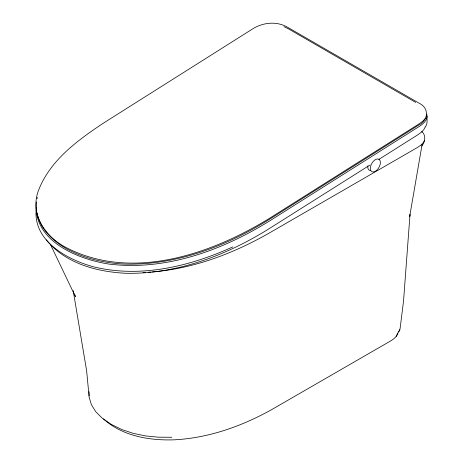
<?xml version="1.0" encoding="UTF-8"?>
<svg xmlns="http://www.w3.org/2000/svg" width="463" height="463" viewBox="0 0 463 463"><rect width="100%" height="100%" fill="white"/><g stroke="black" fill="none" stroke-linecap="round" stroke-linejoin="round"><path stroke-width="0.69" d="M426.736 114.072C428.234 119.361 423.628 123.708 419.571 126.254L269.344 221.1C221.818 250.552 165.441 271.104 108.84 264.06C77.524 259.164 32.196 240.748 36.351 202.018M421.834 146.042C425.202 141.713 426.296 135.213 421.666 131.394M397.555 333.007C397.161 336.659 393.77 338.945 390.934 340.768L273.708 408.447C243.185 425.827 209.12 438.096 173.816 439.85C149.173 440.579 122.273 436.082 103.509 418.922M396.201 336.433L399.864 329.65L400.211 327.601L403.539 300.991L410.004 214.572L409.622 216.794L422.094 144.525M37.028 198.691L37.3 197.354M36.351 207.858C31.97 240.459 66.724 259.436 93.364 266.781C140.335 278.332 189.691 266.526 232.802 246.895M425.202 126.972L423.946 129.437L421.637 132.007L418.095 134.64L378.879 159.399M425.422 126.885L426.678 124.42L427.06 122.082L427.06 116.248M424.571 140.324L423.315 142.65L421.006 145.041L417.464 147.471L268.216 233.636C232.663 253.77 193.349 268.592 152.396 271.926M398.707 331.792L399.864 329.65M425.208 118.499L422.898 121.063L419.362 123.702L269.136 218.548C210.237 254.638 131.029 281.683 65.399 247.155C45.177 236.361 29.875 214.392 38.267 191.016C49.749 160.545 77.471 140.358 103.631 122.996L253.857 28.145C263.985 22.288 277.233 21.182 287.546 27.236L419.362 103.342C429.392 108.151 428.431 120.421 418.517 125.184L268.783 219.722C225.875 246.385 176.299 265.276 125.172 264.101C104.545 263.198 83.925 258.516 65.821 248.347C52.556 240.517 40.148 228.988 37.104 213.258M369.902 165.071L268.847 228.872C226.135 255.414 176.837 274.327 125.936 273.28C96.935 271.874 65.098 263.464 46.306 239.851M143.032 272.649L145.197 272.481M148.073 272.256L150.955 272.036M171.767 437.257L158.294 437.194L145.405 435.903L133.211 433.356L121.804 429.531L111.299 424.403L102.421 418.344L95.8 411.757L91.39 404.714L89.151 397.277L86.633 370.811L73.195 290.642M283.975 26.663L288.177 28.689L415.687 102.398M50.455 244.487L75.405 296.621L74.549 293.918M89.07 391.617L89.133 395.859M370.296 170.517A7.148 4.126 -60 0 1 367.848 165.858M376.662 170.343A7.148 4.126 -60 0 0 378.925 159.272A7.148 4.126 -60 0 0 370.469 166.767A7.148 4.126 -60 0 0 376.662 170.343"/></g></svg>
